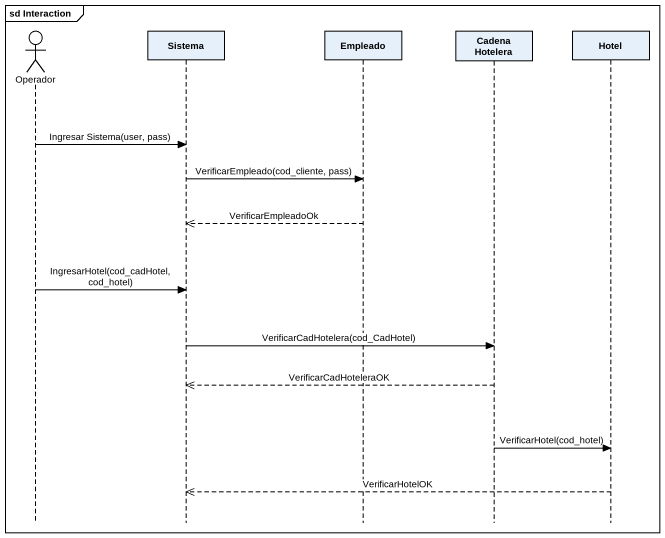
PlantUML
@startuml
mainframe sd Interaction
hide footbox
actor Operador
participant Sistema
participant Empleado
participant "Cadena Hotelera" as Cadena_Hotelera
participant Hotel

Operador -> Sistema : Ingresar Sistema(user, pass)
Sistema -> Empleado : VerificarEmpleado(cod_cliente, pass)
Empleado -->> Sistema : VerificarEmpleadoOk
Operador -> Sistema : IngresarHotel(cod_cadHotel, cod_hotel)
Sistema -> Cadena_Hotelera : VerificarCadHotelera(cod_CadHotel)
Cadena_Hotelera -->> Sistema : VerificarCadHoteleraOK
Cadena_Hotelera -> Hotel : VerificarHotel(cod_hotel)
Hotel -->> Sistema : VerificarHotelOK
@enduml
